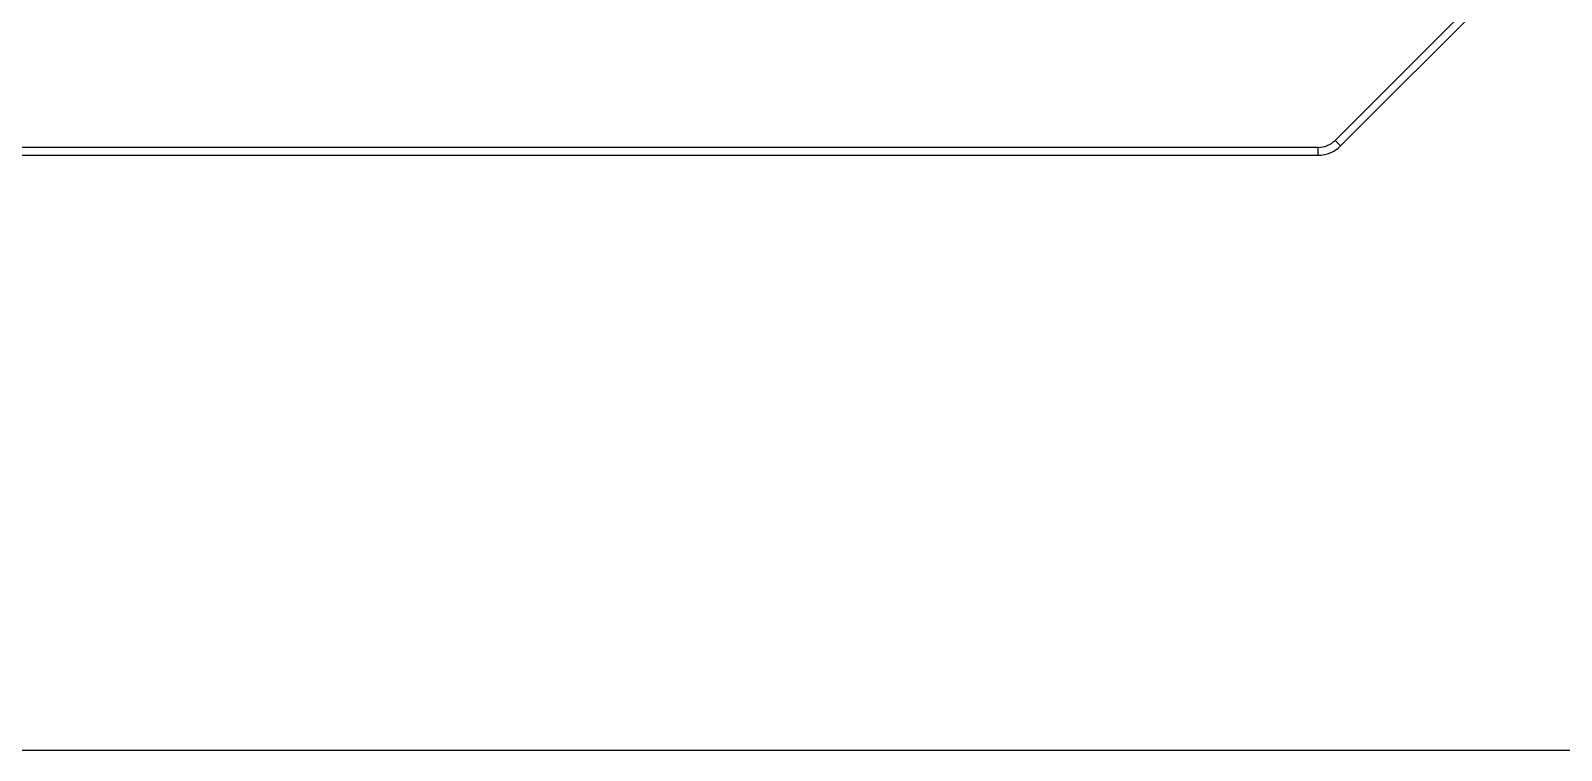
# Model space of a CAD drawing. Header units: millimetres. Extents: x 0 to 504600, y 0 to 118800.
# Drawn here: x 436428.8 to 436684.2, y 45578.4 to 45698.5 of the extents above; entities that cross this region are included whole.
import ezdxf

# ---------------------------------------------------------------- set-up
doc = ezdxf.new("R2010")
doc.units = ezdxf.units.MM
doc.header["$LTSCALE"] = 200
doc.layers.add('LG-AIRCON', color=240, linetype='Continuous')

# ---------------------------------------------------------------- blocks, each defined once
blk = doc.blocks.new('UXC')
at = {"layer": 'LG-AIRCON', "color": 0}
for p, q in [((1206.58, 37.77), (1171.29, 2.47)), ((1172.2, 1.55), (1207.5, 36.85)), ((1168.46, 1.3), (391.35, 1.3)), ((391.35, 0), (1168.46, 0)), ((1168.46, 0), (1168.46, 1.3)), ((1172.2, 1.55), (1171.29, 2.47))]:
    blk.add_line(p, q, dxfattribs=at)
for radius in [4, 5.3]:
    blk.add_arc((1168.46, 5.3), radius, 270, 315, dxfattribs=at)
blk = doc.blocks.new('UXC+UXC')
at = {"layer": 'LG-AIRCON', "color": 0}
blk.add_blockref('UXC', (0, 0), dxfattribs=at)

msp = doc.modelspace()

# ---------------------------------------------------------------- linework, layer by layer
at = {"layer": 'LG-AIRCON', "color": 8}
msp.add_lwpolyline([(434944.22, 46538.42), (438424.22, 46538.42), (438424.22, 45578.42), (434944.22, 45578.42)], close=True, dxfattribs=at)

# ---------------------------------------------------------------- block references
at = {"layer": 'LG-AIRCON', "color": 211}
msp.add_blockref('UXC+UXC', (435475.17, 45677.72), dxfattribs=at)

doc.saveas('drawing.dxf')
